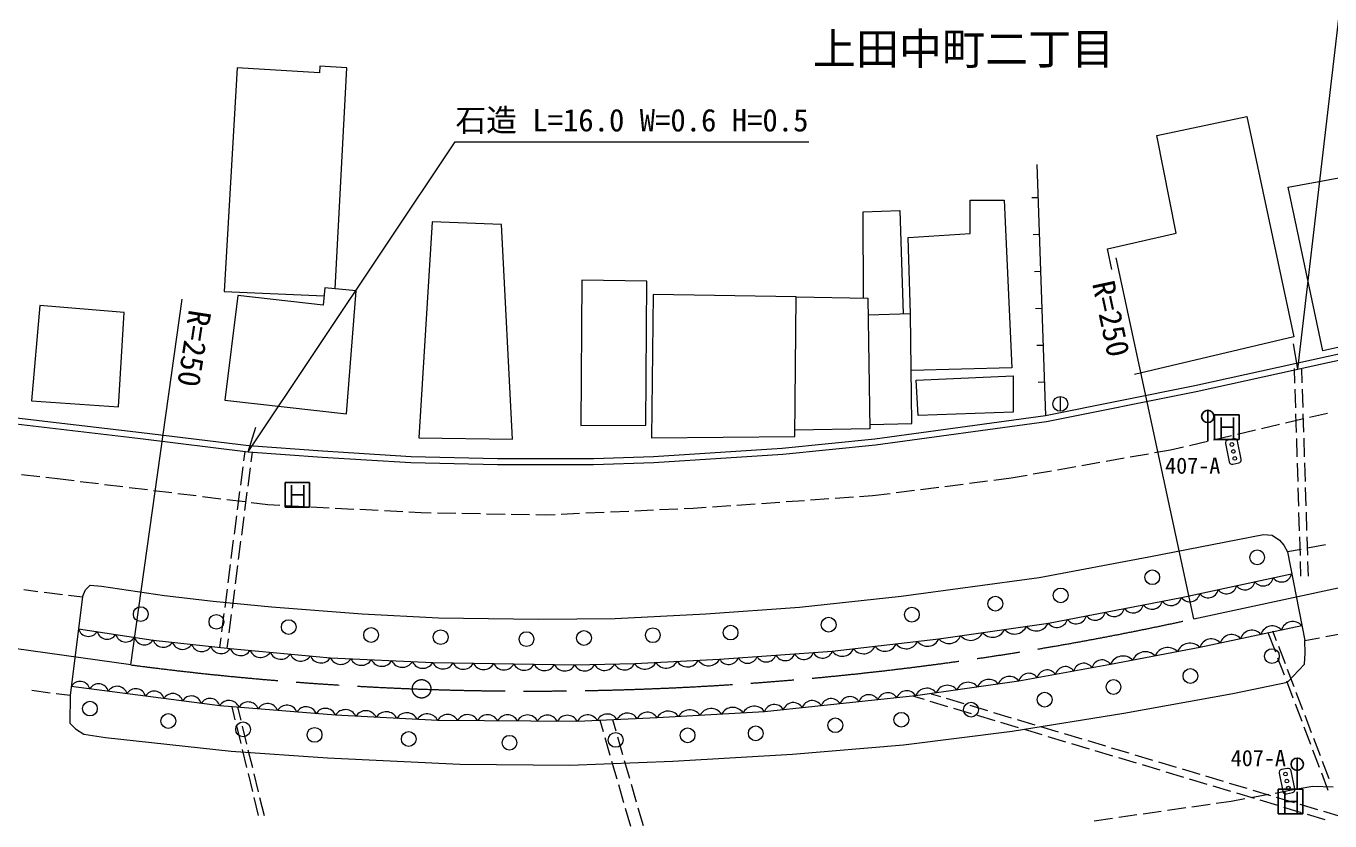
# Model space of a CAD drawing. Units: millimetres at full size, sheet at 1:1000; details may follow other scales. Extents: x 40000 to 680000, y 20000 to 380000.
# Drawn here: x 329134 to 435101, y 254839 to 319389 of the extents above; entities that cross this region are included whole.
import ezdxf
from ezdxf.enums import TextEntityAlignment as Align

# ---------------------------------------------------------------- set-up
doc = ezdxf.new("R2010")
doc.units = ezdxf.units.MM
doc.header["$LTSCALE"] = 1000
doc.linetypes.add('CHAIN', pattern=[18.5, 12, -1.5, 3.5, -1.5])
for name, color, linetype, lineweight in [('M-BMK', 2, 'CHAIN', 13), ('M-STR-HTXT', 7, 'Continuous', 13), ('M-STR-STRC', 7, 'Continuous', 25), ('M-WORK', 1, 'Continuous', 13)]:
    doc.layers.add(name, color=color, linetype=linetype, lineweight=lineweight)
doc.layers.add('M-BMK-HTXT', color=7, linetype='Continuous')
doc.styles.add('ＭＳ ゴシック', font='')
doc.styles.get('ＭＳ ゴシック').set_extended_font_data('MS Gothic')

msp = doc.modelspace()

# ---------------------------------------------------------------- linework, layer by layer
at = {"layer": 'M-BMK'}
for p, q in [((424042, 271253), (558241, 300119)), ((337654, 267508), (262627, 278049))]:
    msp.add_line(p, q, dxfattribs=at)
msp.add_circle((361280, 265565), 750, dxfattribs=at)
msp.add_arc((370185, 515383), 250000, 262.52341, 282.44067, dxfattribs=at)
at = {"layer": 'M-STR-HTXT'}
for p, q in [((424042, 271253), (417734, 300576)), ((337654, 267508), (341828, 297215)), ((432501, 291539), (432138, 293595)), ((347187, 284822), (347799, 286819))]:
    msp.add_line(p, q, dxfattribs=at)
for points in [[(432501, 291539), (437000, 330000), (465750, 330000)], [(347187, 284822), (364000, 310000), (392750, 310000)]]:
    msp.add_lwpolyline(points, dxfattribs=at)
at = {"layer": 'M-STR-STRC'}
for p, q in [((425170, 285684), (425170, 288184)), ((427731, 287810), (425731, 287810)), ((425731, 287810), (425731, 285810)), ((426271, 285895), (426271, 287595)), ((427262, 287605), (427262, 285901)), ((427731, 285810), (427731, 287810)), ((426271, 286810), (427262, 286810)), ((425731, 285810), (427731, 285810)), ((352178, 282310), (350178, 282310)), ((350178, 282310), (350178, 280310)), ((350719, 280395), (350719, 282094)), ((351710, 282105), (351710, 280400)), ((352178, 280310), (352178, 282310)), ((350719, 281310), (351710, 281310)), ((350178, 280310), (352178, 280310)), ((432440, 257438), (432440, 259938)), ((432894, 257413), (430894, 257413)), ((430894, 257413), (430894, 255413)), ((431434, 255498), (431434, 257197)), ((432426, 257208), (432426, 255503)), ((432894, 255413), (432894, 257413)), ((430894, 255413), (432894, 255413)), ((431434, 256413), (432426, 256413))]:
    msp.add_line(p, q, dxfattribs=at)
for centre in [(425170, 287684), (432440, 259438)]:
    msp.add_circle(centre, 500, dxfattribs=at)
at = {"layer": 'M-WORK'}
for p, q in [((346278, 316002), (345225, 297842)), ((352978, 315596), (346278, 316002)), ((353007, 316147), (352978, 315596)), ((355197, 315987), (353007, 316147)), ((354245, 298052), (355197, 315987)), ((421029, 310501), (428338, 312034)), ((428338, 312034), (432180, 294162)), ((422617, 302583), (421029, 310501)), ((411291, 308155), (411972, 287758)), ((431717, 306308), (439294, 307720)), ((434519, 293026), (431717, 306308)), ((405861, 302557), (405861, 305254)), ((405861, 305254), (408623, 305254)), ((408623, 305254), (409249, 291627)), ((411382, 305452), (410882, 305435)), ((397167, 304312), (400140, 304413)), ((397185, 297289), (397167, 304312)), ((400140, 304413), (400404, 296008)), ((362151, 303492), (361042, 285939)), ((367785, 303286), (362151, 303492)), ((368677, 285841), (367785, 303286)), ((400836, 302231), (405861, 302557)), ((401014, 296031), (400836, 302231)), ((411482, 302454), (410982, 302437)), ((417027, 301300), (422617, 302583)), ((417375, 299625), (417027, 301300)), ((411582, 299455), (411082, 299439)), ((345225, 297842), (353356, 297477)), ((353427, 298129), (353275, 296737)), ((355972, 297889), (353427, 298129)), ((355189, 287905), (355972, 297889)), ((374310, 298750), (374212, 286939)), ((379585, 298663), (374310, 298750)), ((379498, 286972), (379585, 298663)), ((458693, 298361), (434519, 293026)), ((346336, 297503), (345292, 289015)), ((353275, 296737), (346336, 297503)), ((380107, 297598), (379971, 285949)), ((391728, 297391), (380107, 297598)), ((391620, 286047), (391728, 297391)), ((391728, 297391), (397558, 297282)), ((397558, 297282), (397714, 286684)), ((434950, 292593), (458887, 297708)), ((435056, 292105), (458991, 297219)), ((330263, 296704), (329566, 288960)), ((337093, 296138), (330263, 296704)), ((336658, 288481), (337093, 296138)), ((401014, 296031), (397578, 295901)), ((401122, 287104), (401014, 296031)), ((411682, 296457), (411182, 296440)), ((432180, 294162), (419227, 291095)), ((411782, 293459), (411282, 293442)), ((424121, 290195), (434950, 292593)), ((409249, 291627), (401069, 291430)), ((424224, 289706), (435056, 292105)), ((432194, 291585), (432232, 290392)), ((432794, 291604), (432831, 290411)), ((401463, 290626), (409359, 290996)), ((401637, 287755), (401463, 290626)), ((409359, 290996), (409359, 288038)), ((411882, 290460), (411383, 290444)), ((411972, 287758), (424121, 290195)), ((412055, 287264), (424224, 289706)), ((413187, 289307), (413187, 288107)), ((432247, 289892), (432294, 288393)), ((432847, 289911), (432894, 288412)), ((329566, 288960), (336658, 288481)), ((345292, 289015), (355189, 287905)), ((327894, 287638), (338504, 286379)), ((398106, 285880), (411972, 287758)), ((398165, 285383), (412055, 287264)), ((409359, 288038), (401637, 287755)), ((431486, 287165), (432947, 287507)), ((432310, 287893), (432357, 286394)), ((432910, 287912), (432957, 286413)), ((433434, 287621), (434894, 287964)), ((327831, 287142), (338444, 285883)), ((338504, 286379), (347235, 285320)), ((374212, 286939), (379498, 286972)), ((397714, 286684), (391625, 286568)), ((397708, 287046), (401122, 287104)), ((425645, 285795), (427105, 286138)), ((427592, 286252), (429052, 286594)), ((429539, 286708), (431000, 287051)), ((338444, 285883), (347187, 284822)), ((347235, 285320), (353230, 284881)), ((361042, 285939), (368677, 285841)), ((379971, 285949), (391620, 286047)), ((380123, 284441), (390593, 285120)), ((390593, 285120), (398106, 285880)), ((390635, 284622), (398165, 285383)), ((422146, 284975), (423211, 285225)), ((423698, 285339), (425158, 285681)), ((426611, 285479), (426914, 284010)), ((427295, 285875), (426806, 285774)), ((427894, 284212), (427591, 285681)), ((432373, 285894), (432420, 284395)), ((432972, 285913), (433019, 284414)), ((346837, 284082), (346937, 284853)), ((347187, 284822), (353196, 284382)), ((347432, 284006), (347532, 284776)), ((353196, 284382), (360402, 283941)), ((353230, 284881), (360423, 284441)), ((360423, 284441), (367456, 284281)), ((367456, 284281), (375248, 284281)), ((375248, 284281), (380123, 284441)), ((380148, 283942), (390635, 284622)), ((416903, 284053), (418380, 284313)), ((418873, 284399), (420350, 284659)), ((420842, 284746), (422146, 284975)), ((328759, 282984), (330249, 282808)), ((346581, 282099), (346773, 283587)), ((347176, 282022), (347368, 283510)), ((360402, 283941), (367450, 283781)), ((367450, 283781), (375256, 283781)), ((375256, 283781), (380148, 283942)), ((410994, 283013), (412471, 283273)), ((412963, 283360), (414441, 283620)), ((414933, 283706), (416410, 283966)), ((427210, 283815), (427699, 283916)), ((432435, 283895), (432482, 282396)), ((433035, 283914), (433082, 282415)), ((330746, 282749), (331694, 282637)), ((331694, 282637), (333039, 282472)), ((333536, 282411), (335024, 282228)), ((335521, 282167), (337009, 281985)), ((337506, 281924), (338995, 281741)), ((401828, 281756), (403316, 281946)), ((403812, 282010), (405299, 282200)), ((405795, 282263), (407283, 282453)), ((407779, 282516), (409198, 282697)), ((409198, 282697), (410501, 282927)), ((432498, 281896), (432545, 280397)), ((433098, 281915), (433144, 280416)), ((339491, 281680), (340980, 281497)), ((341476, 281436), (342965, 281253)), ((343461, 281192), (344950, 281009)), ((345446, 280948), (346935, 280766)), ((346325, 280115), (346517, 281603)), ((346920, 280039), (347112, 281526)), ((390896, 280767), (392392, 280871)), ((392891, 280906), (394387, 281011)), ((394886, 281046), (396382, 281151)), ((396881, 281185), (397929, 281259)), ((397929, 281259), (399348, 281440)), ((399844, 281503), (401332, 281693)), ((347431, 280705), (348777, 280539)), ((348777, 280539), (349768, 280487)), ((350267, 280461), (351765, 280381)), ((352265, 280355), (353763, 280276)), ((354262, 280249), (355760, 280170)), ((356259, 280144), (357757, 280065)), ((358256, 280038), (359754, 279959)), ((360254, 279932), (361245, 279880)), ((361245, 279880), (362061, 279866)), ((362560, 279857), (364060, 279830)), ((364560, 279821), (366060, 279795)), ((366560, 279786), (368060, 279759)), ((372624, 279756), (374122, 279824)), ((374622, 279846), (376120, 279914)), ((376620, 279936), (378118, 280004)), ((378618, 280026), (380116, 280094)), ((380616, 280116), (382114, 280184)), ((382614, 280206), (383363, 280240)), ((383363, 280240), (384411, 280313)), ((384910, 280348), (386407, 280453)), ((386905, 280488), (388402, 280592)), ((388900, 280627), (390397, 280732)), ((432560, 279897), (432607, 278398)), ((433160, 279916), (433207, 278417)), ((346069, 278132), (346261, 279619)), ((346665, 278055), (346857, 279543)), ((368559, 279750), (370059, 279724)), ((370559, 279715), (371375, 279700)), ((371375, 279700), (372124, 279734)), ((345813, 276148), (346005, 277636)), ((420384, 276282), (429708, 278093)), ((429708, 278093), (430419, 278040)), ((430419, 278040), (431005, 277649)), ((431005, 277649), (431360, 277241)), ((432623, 277898), (432670, 276399)), ((433223, 277917), (433270, 276418)), ((346409, 276071), (346601, 277559)), ((431360, 277241), (431641, 276683)), ((432774, 276892), (431641, 276683)), ((431641, 276683), (433062, 269490)), ((434741, 277254), (433266, 276982)), ((345558, 274165), (345750, 275652)), ((346153, 274088), (346345, 275576)), ((411459, 274603), (420384, 276282)), ((432686, 275899), (432723, 274706)), ((433285, 275918), (433323, 274725)), ((400244, 273085), (411459, 274603)), ((328949, 273620), (330097, 273479)), ((330593, 273419), (332082, 273236)), ((333726, 273034), (333956, 273606)), ((333956, 273606), (334335, 273973)), ((334335, 273973), (335270, 273914)), ((335270, 273914), (340373, 273138)), ((345302, 272181), (345494, 273669)), ((345897, 272104), (346089, 273592)), ((332578, 273175), (333726, 273034)), ((333726, 273034), (332714, 265042)), ((340373, 273138), (344351, 272676)), ((344351, 272676), (349093, 272232)), ((391985, 272206), (400244, 273085)), ((345046, 270198), (345238, 271685)), ((345641, 270121), (345833, 271608)), ((349093, 272232), (356446, 271646)), ((356446, 271646), (362654, 271327)), ((362654, 271327), (370779, 271220)), ((377013, 271273), (384392, 271646)), ((384392, 271646), (391985, 272206)), ((370779, 271220), (377013, 271273)), ((430768, 269465), (430467, 270255)), ((344882, 268931), (344982, 269702)), ((345477, 268855), (345577, 269625)), ((430696, 268532), (430093, 270113)), ((433062, 269490), (434267, 269719)), ((433076, 268462), (433062, 269490)), ((434758, 269812), (436232, 270092)), ((431480, 267596), (430946, 268998)), ((433023, 267556), (433076, 268462)), ((431408, 266663), (430874, 268064)), ((432192, 265727), (431658, 267129)), ((431664, 266117), (433023, 267556)), ((427215, 265185), (431664, 266117)), ((432120, 264794), (431586, 266195)), ((329599, 265444), (331087, 265252)), ((331583, 265188), (332714, 265042)), ((332714, 265042), (332694, 262778)), ((401261, 264971), (402114, 264716)), ((402692, 265169), (403444, 264944)), ((418344, 263586), (427215, 265185)), ((432904, 263858), (432370, 265260)), ((346132, 263057), (345876, 264107)), ((346604, 263022), (346349, 264069)), ((402593, 264573), (404030, 264142)), ((403923, 264801), (405359, 264370)), ((404509, 263999), (405946, 263569)), ((405838, 264227), (407275, 263797)), ((432832, 262925), (432298, 264326)), ((376057, 262079), (375793, 262995)), ((377087, 262117), (376820, 263042)), ((406425, 263425), (407862, 262995)), ((407754, 263653), (409191, 263223)), ((408341, 262851), (409777, 262421)), ((409286, 262121), (418344, 263586)), ((409670, 263079), (411107, 262649)), ((433616, 261989), (433082, 263391)), ((332694, 262778), (333138, 262316)), ((333138, 262316), (333830, 261890)), ((333830, 261890), (335589, 261606)), ((346606, 261114), (346251, 262571)), ((347078, 261079), (346722, 262536)), ((400441, 261029), (409286, 262121)), ((410256, 262277), (411693, 261847)), ((411586, 262506), (413023, 262075)), ((413502, 261932), (414939, 261501)), ((433544, 261056), (433010, 262457)), ((335589, 261606), (345801, 260496)), ((376611, 260157), (376196, 261598)), ((377641, 260196), (377225, 261637)), ((391410, 260256), (400441, 261029)), ((412172, 261704), (413609, 261273)), ((414088, 261130), (415525, 260699)), ((415418, 261358), (416855, 260928)), ((417334, 260784), (418771, 260354)), ((434328, 260120), (433794, 261522)), ((345801, 260496), (353633, 259963)), ((347080, 259171), (346724, 260628)), ((347551, 259136), (347196, 260593)), ((353633, 259963), (364396, 259457)), ((373321, 259377), (381686, 259697)), ((377166, 258236), (376750, 259677)), ((378196, 258274), (377780, 259715)), ((381686, 259697), (391410, 260256)), ((416004, 260556), (417441, 260126)), ((417920, 259982), (419357, 259552)), ((419250, 260210), (420687, 259780)), ((421166, 259637), (422603, 259206)), ((434256, 259187), (433722, 260588)), ((435040, 258251), (434506, 259653)), ((347553, 257228), (347198, 258685)), ((348025, 257193), (347670, 258650)), ((364396, 259457), (373321, 259377)), ((419836, 259408), (421273, 258978)), ((421752, 258835), (423189, 258404)), ((423082, 259063), (424519, 258632)), ((430964, 258710), (431267, 257241)), ((431648, 259106), (431158, 259005)), ((432246, 257443), (431943, 258912)), ((434968, 257318), (434434, 258719)), ((377720, 256314), (377305, 257755)), ((378750, 256353), (378334, 257794)), ((423668, 258261), (425105, 257830)), ((424998, 258489), (426435, 258059)), ((425584, 257687), (427021, 257257)), ((426914, 257915), (428350, 257485)), ((432605, 257468), (433716, 257673)), ((433716, 257673), (435367, 257593)), ((348027, 255285), (347672, 256742)), ((348499, 255250), (348144, 256707)), ((425853, 256273), (427069, 256447)), ((427069, 256447), (428180, 256652)), ((427500, 257113), (428937, 256683)), ((428671, 256743), (430146, 257015)), ((428829, 257341), (430266, 256911)), ((429416, 256539), (430853, 256109)), ((430638, 257105), (432113, 257377)), ((430745, 256767), (432182, 256337)), ((431562, 257047), (432052, 257148)), ((378275, 254392), (377859, 255834)), ((379305, 254431), (378889, 255872)), ((419914, 255424), (421398, 255636)), ((421893, 255707), (423378, 255919)), ((423873, 255990), (425358, 256203)), ((431332, 255966), (432768, 255535)), ((432661, 256194), (434098, 255763)), ((433247, 255392), (434684, 254961)), ((434577, 255620), (436014, 255189)), ((415954, 254857), (417439, 255070)), ((417934, 255141), (419419, 255353))]:
    msp.add_line(p, q, dxfattribs=at)
for points in [[(333398, 270440), (339457, 269531), (345721, 268839), (353873, 268093), (362185, 267693), (373720, 267507), (378596, 267613), (385496, 267986), (394660, 268612), (403318, 269625), (412216, 270903), (423032, 272981), (431984, 274908)], [(432814, 270690), (424529, 268932), (417256, 267547), (409823, 266188), (401431, 264989), (389150, 263710), (380412, 263204), (373938, 262911), (362589, 262991), (354277, 263417), (344873, 264190), (332806, 265765)]]:
    msp.add_lwpolyline(points, dxfattribs=at)
for centre, radius in [((413187, 288707), 600), ((427136, 285408), 150), ((427253, 284845), 150), ((427369, 284282), 150), ((429187, 276244), 600), ((420662, 274628), 600), ((413220, 273154), 600), ((407910, 272479), 600), ((338452, 271632), 600), ((344603, 271005), 600), ((394359, 270774), 600), ((401125, 271591), 600), ((350481, 270579), 600), ((357177, 269939), 600), ((362825, 269762), 600), ((374476, 269691), 600), ((380070, 269921), 600), ((386393, 270135), 600), ((369805, 269602), 600), ((430387, 268221), 600), ((423763, 266605), 600), ((417511, 265717), 600), ((411916, 264687), 600), ((334325, 263962), 600), ((405931, 263870), 600), ((340692, 262950), 600), ((346774, 262272), 600), ((394902, 262609), 600), ((400266, 263053), 600), ((352579, 261827), 600), ((360233, 261490), 600), ((368421, 261188), 600), ((377053, 261419), 600), ((382896, 261792), 600), ((388437, 261951), 600), ((431489, 258640), 150), ((431605, 258076), 150), ((431721, 257513), 150)]:
    msp.add_circle(centre, radius, dxfattribs=at)
for centre, radius, start, end in [((426856, 285529), 250, 101.65786, 191.65786), ((427346, 285630), 250, 11.65786, 101.65786), ((427159, 284060), 250, 191.65786, 281.65786), ((427649, 284161), 250, 281.65786, 11.65786), ((429676, 274751), 832, 215.67688, 348.62131), ((431168, 275073), 832, 215.67688, 348.62131), ((425200, 273788), 832, 215.67688, 348.62131), ((426692, 274109), 832, 215.67688, 348.62131), ((428184, 274430), 832, 215.67688, 348.62131), ((419100, 272601), 869, 215.9984, 345.75172), ((420645, 272898), 869, 215.9984, 345.75172), ((422190, 273195), 869, 215.9984, 345.75172), ((423708, 273467), 832, 215.67688, 348.62131), ((414464, 271711), 869, 215.9984, 345.75172), ((416010, 272008), 869, 215.9984, 345.75172), ((417555, 272305), 869, 215.9984, 345.75172), ((334205, 270660), 837, 195.19215, 327.74485), ((407688, 270816), 1058, 220.01171, 336.34455), ((409467, 271072), 1058, 220.01171, 336.34455), ((411247, 271328), 1058, 220.01171, 336.34455), ((412919, 271414), 869, 215.9984, 345.75172), ((428768, 269354), 967, 40.87191, 163.09104), ((430425, 269706), 967, 40.87191, 163.09104), ((432083, 270057), 967, 40.87191, 163.09104), ((335720, 270432), 837, 195.19215, 327.74485), ((337235, 270205), 837, 195.19215, 327.74485), ((338750, 269978), 837, 195.19215, 327.74485), ((340281, 269813), 871, 198.88245, 328.49735), ((341847, 269640), 871, 198.88245, 328.49735), ((343413, 269467), 871, 198.88245, 328.49735), ((398930, 269625), 1010, 216.99373, 336.34411), ((400662, 269827), 1010, 216.99373, 336.34411), ((402393, 270030), 1010, 216.99373, 336.34411), ((404129, 270305), 1058, 220.01171, 336.34455), ((405908, 270561), 1058, 220.01171, 336.34455), ((423733, 268163), 1106, 44.0221, 157.54649), ((425454, 268651), 967, 40.87191, 163.09104), ((427111, 269002), 967, 40.87191, 163.09104), ((344979, 269294), 871, 198.88245, 328.49735), ((346574, 269182), 920, 201.9395, 327.60412), ((348205, 269033), 920, 201.9395, 327.60412), ((349835, 268884), 920, 201.9395, 327.60412), ((351466, 268735), 920, 201.9395, 327.60412), ((353096, 268586), 920, 201.9395, 327.60412), ((387764, 268478), 836, 207.60419, 340.21187), ((389291, 268582), 836, 207.60419, 340.21187), ((390819, 268687), 836, 207.60419, 340.21187), ((392346, 268791), 836, 207.60419, 340.21187), ((393873, 268895), 836, 207.60419, 340.21187), ((395467, 269220), 1010, 216.99373, 336.34411), ((397198, 269422), 1010, 216.99373, 336.34411), ((418278, 267124), 1106, 44.0221, 157.54649), ((420097, 267470), 1106, 44.0221, 157.54649), ((421915, 267817), 1106, 44.0221, 157.54649), ((354725, 268495), 942, 205.24821, 329.24682), ((356388, 268415), 942, 205.24821, 329.24682), ((358050, 268335), 942, 205.24821, 329.24682), ((359713, 268255), 942, 205.24821, 329.24682), ((361375, 268175), 942, 205.24821, 329.24682), ((363016, 268109), 929, 206.57957, 331.56807), ((364664, 268082), 929, 206.57957, 331.56807), ((366312, 268056), 929, 206.57957, 331.56807), ((367960, 268029), 929, 206.57957, 331.56807), ((369608, 268002), 929, 206.57957, 331.56807), ((371255, 267976), 929, 206.57957, 331.56807), ((372903, 267949), 929, 206.57957, 331.56807), ((374524, 267935), 910, 208.05206, 334.45227), ((376149, 267970), 910, 208.05206, 334.45227), ((377774, 268006), 910, 208.05206, 334.45227), ((379431, 268155), 996, 212.96361, 333.2245), ((381156, 268248), 996, 212.96361, 333.2245), ((382881, 268342), 996, 212.96361, 333.2245), ((384606, 268435), 996, 212.96361, 333.2245), ((386236, 268374), 836, 207.60419, 340.21187), ((412111, 266280), 821, 33.37128, 167.34683), ((413597, 266552), 821, 33.37128, 167.34683), ((415084, 266823), 821, 33.37128, 167.34683), ((416570, 267095), 821, 33.37128, 167.34683), ((333517, 265341), 828, 15.9224, 149.20155), ((405693, 265125), 969, 37.06343, 159.19678), ((407372, 265364), 969, 37.06343, 159.19678), ((409050, 265604), 969, 37.06343, 159.19678), ((410624, 266008), 821, 33.37128, 167.34683), ((335026, 265144), 828, 15.9224, 149.20155), ((336534, 264947), 828, 15.9224, 149.20155), ((338043, 264750), 828, 15.9224, 149.20155), ((339551, 264553), 828, 15.9224, 149.20155), ((341059, 264356), 828, 15.9224, 149.20155), ((342568, 264160), 828, 15.9224, 149.20155), ((396094, 264086), 846, 30.06671, 161.82189), ((397629, 264246), 846, 30.06671, 161.82189), ((399164, 264406), 846, 30.06671, 161.82189), ((400699, 264565), 846, 30.06671, 161.82189), ((402337, 264645), 969, 37.06343, 159.19678), ((404015, 264885), 969, 37.06343, 159.19678), ((344076, 263963), 828, 15.9224, 149.20155), ((345626, 263758), 868, 20.40127, 150.20579), ((347194, 263630), 868, 20.40127, 150.20579), ((348761, 263501), 868, 20.40127, 150.20579), ((350329, 263372), 868, 20.40127, 150.20579), ((351896, 263243), 868, 20.40127, 150.20579), ((353463, 263115), 868, 20.40127, 150.20579), ((355086, 262933), 943, 25.07306, 149.05559), ((384811, 262942), 1016, 33.84136, 152.78916), ((386558, 263043), 1016, 33.84136, 152.78916), ((388306, 263144), 1016, 33.84136, 152.78916), ((389953, 263447), 846, 30.06671, 161.82189), ((391488, 263606), 846, 30.06671, 161.82189), ((393024, 263766), 846, 30.06671, 161.82189), ((394559, 263926), 846, 30.06671, 161.82189), ((356748, 262847), 943, 25.07306, 149.05559), ((358410, 262762), 943, 25.07306, 149.05559), ((360073, 262677), 943, 25.07306, 149.05559), ((361735, 262592), 943, 25.07306, 149.05559), ((363397, 262578), 907, 26.26548, 152.92755), ((365018, 262567), 907, 26.26548, 152.92755), ((366639, 262555), 907, 26.26548, 152.92755), ((368261, 262544), 907, 26.26548, 152.92755), ((369882, 262533), 907, 26.26548, 152.92755), ((371503, 262521), 907, 26.26548, 152.92755), ((373124, 262510), 907, 26.26548, 152.92755), ((374766, 262542), 906, 29.22174, 155.96199), ((376384, 262615), 906, 29.22174, 155.96199), ((378002, 262689), 906, 29.22174, 155.96199), ((379621, 262762), 906, 29.22174, 155.96199), ((381315, 262740), 1016, 33.84136, 152.78916), ((383063, 262841), 1016, 33.84136, 152.78916), ((431209, 258760), 250, 101.65786, 191.65786), ((431699, 258861), 250, 11.65786, 101.65786), ((431512, 257291), 250, 191.65786, 281.65786), ((432002, 257392), 250, 281.65786, 11.65786)]:
    msp.add_arc(centre, radius, start, end, dxfattribs=at)

# ---------------------------------------------------------------- texts
at = {"layer": 'M-BMK-HTXT', "style": 'ＭＳ ゴシック'}
msp.add_text('上田中町二丁目', height=2566, dxfattribs=at).set_placement((405324, 317549), align=Align.MIDDLE_CENTER)
at = {"layer": 'M-STR-HTXT', "style": 'ＭＳ ゴシック'}
msp.add_text('石造 L=16.0 W=0.6 H=0.5', height=1833, dxfattribs=at).set_placement((378375, 311750), align=Align.MIDDLE_CENTER)
for rotation, p in [(282.139, (417317, 295629)), (261.182, (342806, 293202))]:
    msp.add_text('R=250', height=1833, rotation=rotation, dxfattribs=at).set_placement(p, align=Align.MIDDLE_CENTER)
at = {"layer": 'M-STR-STRC', "style": 'ＭＳ ゴシック'}
for p in [(423951, 283691), (429283, 259944)]:
    msp.add_text('407-A', height=1320, dxfattribs=at).set_placement(p, align=Align.MIDDLE_CENTER)

doc.saveas('drawing.dxf')
